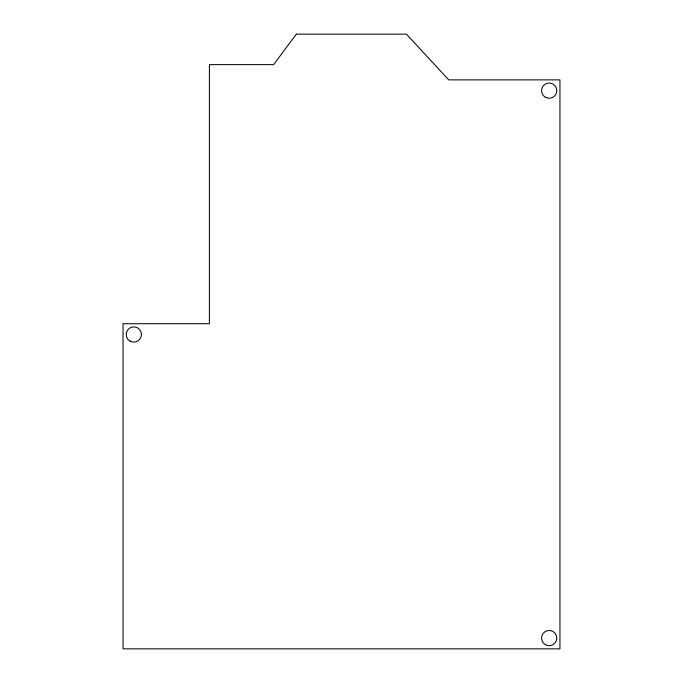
<?xml version="1.0" encoding="UTF-8"?>
<svg xmlns="http://www.w3.org/2000/svg" width="683" height="683" viewBox="0 0 683 683"><rect width="100%" height="100%" fill="white"/><g stroke="black" fill="none" stroke-linecap="round" stroke-linejoin="round"><path stroke-width="1.02" d="M296.311 34.15L273.635 64.629L209.416 64.629L209.416 323.716L123.051 323.716L123.051 648.85L559.949 648.85L559.949 79.868L448.714 79.868L406.47 34.15L296.311 34.15M130.018 341.099A7.624 7.624 0 0 0 141.449 334.499A7.624 7.624 0 0 0 130.018 327.9A7.624 7.624 0 0 0 130.018 341.099M545.358 644.675A7.624 7.624 0 0 0 556.79 638.076A7.624 7.624 0 0 0 545.358 631.476A7.624 7.624 0 0 0 545.358 644.675M545.358 97.251A7.624 7.624 0 0 0 556.79 90.651A7.624 7.624 0 0 0 545.358 84.052A7.624 7.624 0 0 0 545.358 97.251"/></g></svg>
